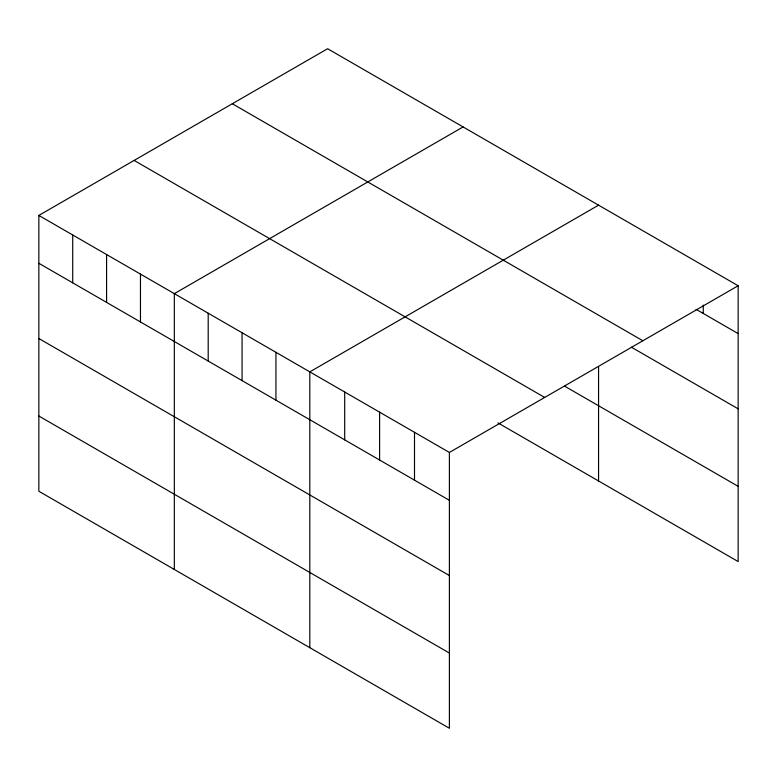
<?xml version="1.0" encoding="UTF-8"?>
<svg xmlns="http://www.w3.org/2000/svg" width="777" height="777" viewBox="0 0 777 777"><rect width="100%" height="100%" fill="white"/><g stroke="black" fill="none" stroke-linecap="round" stroke-linejoin="round"><path stroke-width="1.17" d="M38.85 215.433L449.388 452.457L449.388 728.272L38.85 491.249L38.85 215.433L327.612 48.728L738.15 285.751L738.15 561.567L497.979 422.902M463.082 126.942L174.33 293.657L174.33 569.473M598.562 205.157L309.809 371.872L309.809 647.688M449.388 452.457L738.15 285.751M696.066 309.304L738.15 333.605M232.313 103.739L642.861 340.763M631.41 347.202L738.15 408.828M564.694 386.198L738.15 486.334M134.139 160.421L544.687 397.445M38.85 263.286L449.388 500.31M38.85 338.519L449.388 575.543M38.85 416.025L449.388 653.049M703.253 305.079L703.253 313.452M598.562 366.997L598.562 480.973M414.5 432.313L414.5 480.167M379.603 412.169L379.603 460.023M344.706 392.016L344.706 439.869M275.942 352.321L275.942 400.174M242.065 332.76L242.065 380.613M208.197 313.209L208.197 361.062M140.462 274.096L140.462 321.95M106.585 254.545L106.585 302.399M72.717 234.994L72.717 282.847"/></g></svg>
